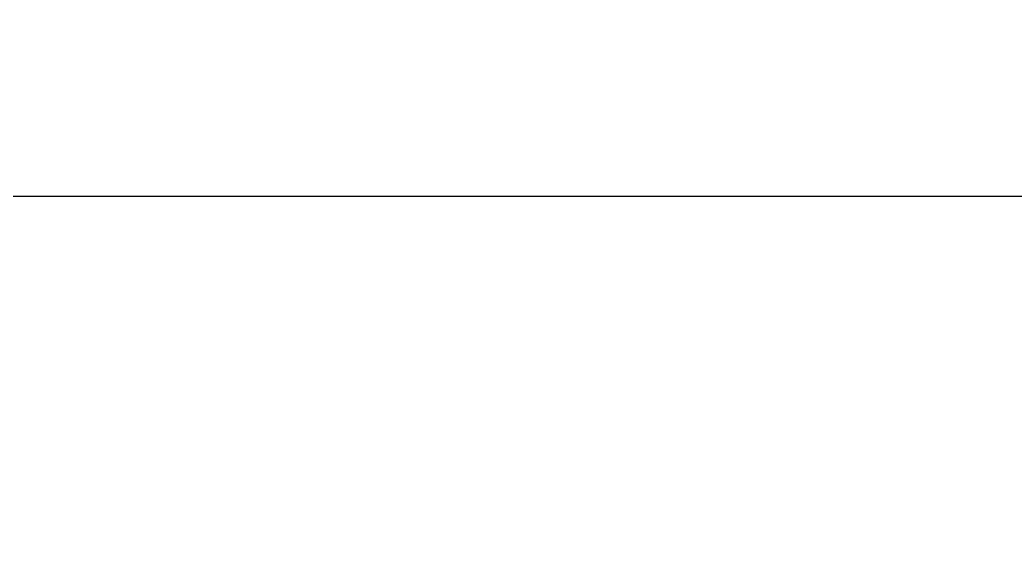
# Model space of a CAD drawing. Header units: millimetres. Extents: x 8678 to 9474, y 1103 to 1809.
# Drawn here: x 8963.6 to 9140.5, y 1554.6 to 1650.5 of the extents above; entities that cross this region are included whole.
import ezdxf
from ezdxf.xclip import XClip

# ---------------------------------------------------------------- set-up
doc = ezdxf.new("R2010")
doc.units = ezdxf.units.MM
doc.header["$LTSCALE"] = 10
doc.header["$MEASUREMENT"] = 0
doc.header["$XCLIPFRAME"] = 2
doc.layers.add('TX-PAPR', color=2, linetype='Continuous', plot=False)
doc.layers.add('TZ-BASE', color=253, linetype='Continuous')

# ---------------------------------------------------------------- blocks, each defined once
blk = doc.blocks.new('JD-CGHF56FJ')
at = {"layer": 'TZ-BASE'}
for p, q in [((183.76, -179.61), (227.73, 176.1)), ((284.54, -179.47), (328.55, 176.58)), ((218.77, 71.23, 185), (210.18, 86.01, 185)), ((221.16, 73.82, 183), (213.27, 83.46, 183)), ((223.59, 74.74, 182), (216.62, 81.47, 182)), ((294.15, 73.22, 178.04), (289.95, 82.54, 178.04)), ((377.75, 59.84, 191.92), (362.69, 82.05, 191.92))]:
    blk.add_line(p, q, dxfattribs=at)

msp = doc.modelspace()

# ---------------------------------------------------------------- linework, layer by layer
at = {"layer": 'TX-PAPR'}
msp.add_lwpolyline([(8677.89, 1103.05), (9473.89, 1103.05), (9473.89, 1619.05), (8677.89, 1619.05)], close=True, dxfattribs=at)

# ---------------------------------------------------------------- block references
at = {"layer": 'TZ-BASE'}
ref = msp.add_blockref('JD-CGHF56FJ', (8764.59, 1473.87), dxfattribs=at)
XClip(ref).set_block_clipping_path([(698.4920732728, -75.0000000069), (701.4767533416, 74.9999999931), (-0.3606341712, 74.9999999931), (0.3606341712, -75.0000000069)])

doc.saveas('drawing.dxf')
